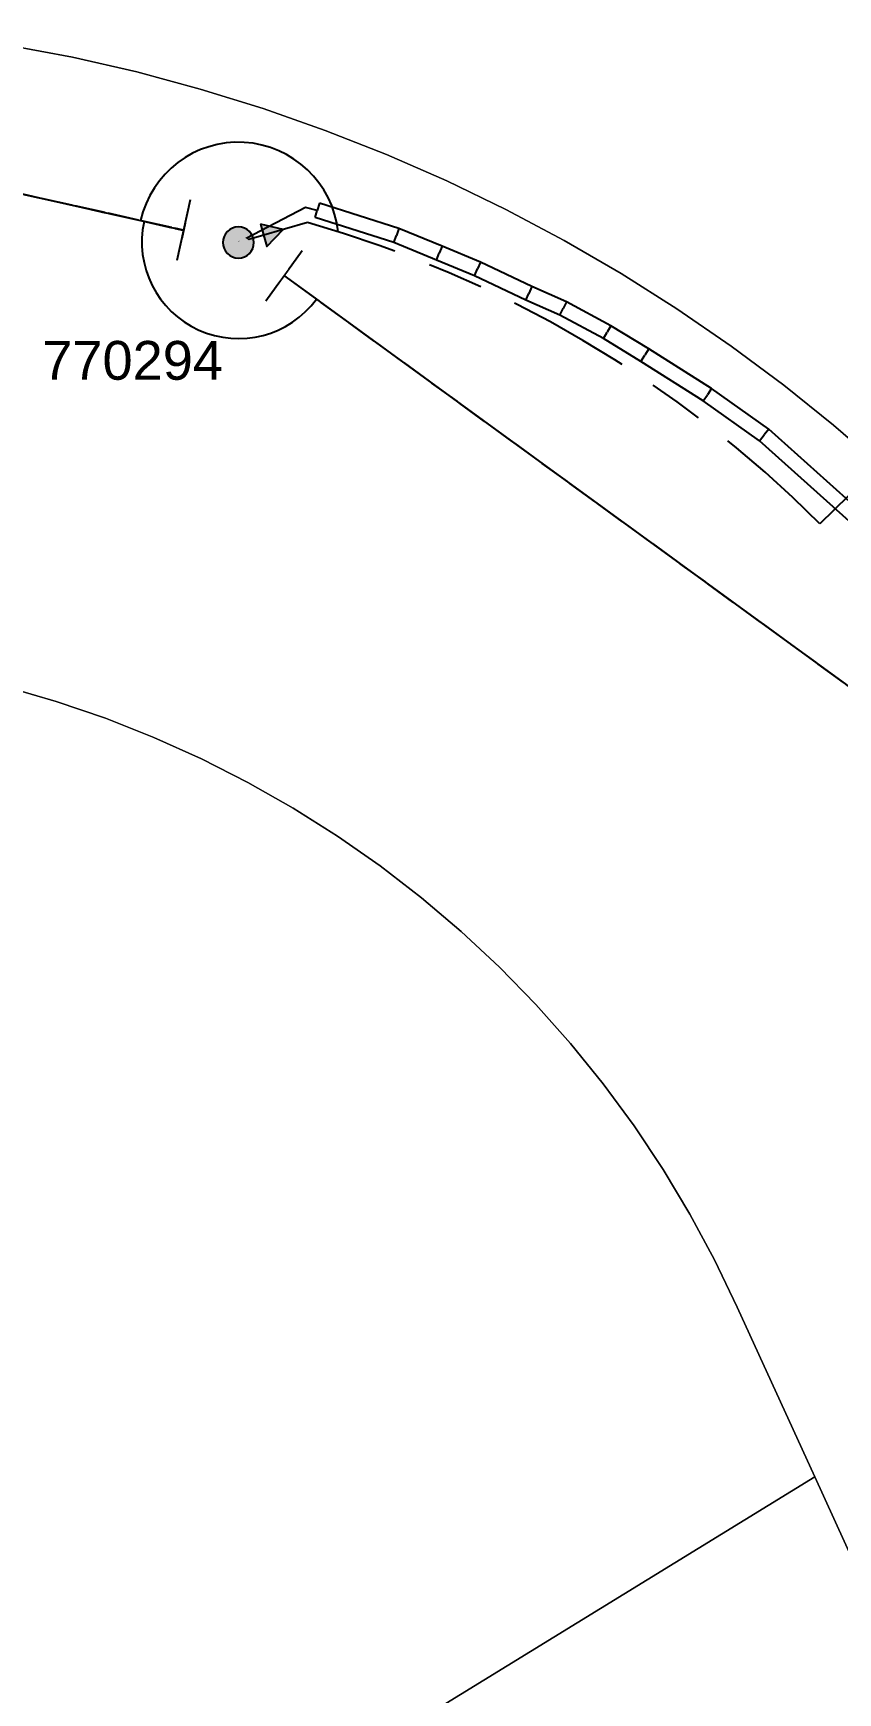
# Model space of a CAD drawing. Header units: metres. Extents: x 296686 to 300227, y 6172173 to 6175501.
# Drawn here: x 297025.4 to 297051.3, y 6174914.1 to 6174967.6 of the extents above; entities that cross this region are included whole.
import ezdxf
from ezdxf.enums import TextEntityAlignment as Align

# ---------------------------------------------------------------- set-up
doc = ezdxf.new("R2010")
doc.units = ezdxf.units.M
doc.linetypes.add('Cable Exist OH', pattern=[1, 1, 0])
doc.linetypes.add('Cable Exist UG', pattern=[8.2, 4, -1.2, 1.8, -1.2])
doc.layers.get('0').update_dxf_attribs({"color": 6})
for name, color, linetype in [('_USER 02 POLENUMEXT', 7, 'Continuous'), ('Equip_LV_NEW', 2, 'Continuous'), ('Equip_SP_HV_NEW', 2, 'Continuous'), ('Mains_HV_MOD', 3, 'Continuous'), ('Mains_LV_MOD', 3, 'Continuous'), ('Mains_SL_MOD', 3, 'Continuous'), ('OH_Details_SP_MISC', 7, 'Continuous'), ('SupportsOH_SP_TR_HV_LV_SL_MOD', 3, 'Continuous'), ('UG_Details_SP_MISC', 7, 'Continuous')]:
    doc.layers.add(name, color=color, linetype=linetype)
doc.layers.add('Cadastre Land Parcels_SP_EXT', color=9, linetype='Continuous', lineweight=5)
doc.layers.add('Cadastre Roads_SP_EXT', color=9, linetype='Continuous', lineweight=5)
doc.styles.add('POLE_LABEL', font='arial.ttf')
doc.styles.get("Standard").update_dxf_attribs({"font": 'arial.ttf'})
doc.linetypes.add('Cable New UG', pattern='A,7,-0.25,["x",Standard,S=2,R=0,X=0.2,Y=-0.8],-2.1', length=9.35)

# ---------------------------------------------------------------- blocks, each defined once
blk = doc.blocks.new('POLE_EXT')
blk.add_hatch(color=256).paths.add_polyline_path([(-1, 0, 1), (1, 0, 1)])
blk.add_lwpolyline([(-1, 0, 1), (1, 0, 1)], format="xyb", close=True)
for tag, height, flags, p in [('pNumber', 2.5, 8, (-17.84, 2.07)), ('OWNED_BY', 0.2, 9, (1.35, -0.4)), ('SPECIAL_USE', 0.2, 9, (1.35, -0.8)), ('STATE', 0.2, 9, (1.35, -1)), ('PARENT', 0.2, 9, (1.35, -0.6)), ('cLV', 0.2, 9, (1.35, -1.4)), ('hDepth', 0.2, 9, (1.35, -1.6)), ('hDia', 0.2, 9, (1.35, -1.8)), ('cHV', 0.2, 9, (1.35, -2)), ('USAGE', 0.2, 9, (1.35, -1.2)), ('LBRACKET', 0.2, 9, (1.35, -2.2)), ('LExisting', 0.2, 9, (1.35, -2.4)), ('LANTNUMBER', 0.2, 9, (1.35, -2.6)), ('LOther', 0.2, 9, (1.35, -2.8)), ('LRemove', 0.2, 9, (1.35, -3)), ('LEGEND', 0.2, 9, (1.35, -3.2)), ('cLinedev', 0.2, 9, (1.35, -3.4)), ('pExisting', 0.2, 9, (1.35, -3.8)), ('LOCATION', 0.2, 9, (1.35, -3.6)), ('PFNUMBER', 0.2, 9, (1.35, -4)), ('NEWPFNUMBER', 0.2, 9, (1.35, -4.2)), ('pFooting', 0.2, 9, (1.35, -4.4)), ('pNew', 0.2, 9, (1.35, -4.6)), ('pRelocate', 0.2, 9, (1.35, -5)), ('pRemove', 0.2, 9, (1.35, -5.2)), ('pReplace', 0.2, 9, (1.35, -5.4)), ('pStay', 0.2, 9, (1.35, -5.6)), ('pType', 0.2, 9, (1.35, -5.8)), ('cspan', 0.2, 9, (1.35, -6)), ('STREETNAME', 0.2, 9, (1.35, -6.2)), ('SUBURB', 0.2, 9, (1.35, -6.4)), ('OPERATED_BY', 0.2, 9, (1.36, -7.01)), ('NOTES', 0.2, 9, (1.35, -6.6)), ('MAINTAINED_BY', 0.2, 9, (1.36, -6.81))]:
    blk.add_attdef(tag, text='', height=height, dxfattribs=dict(flags=flags)).set_placement(p, align=Align.MIDDLE_LEFT)
at = {"style": 'POLE_LABEL', "flags": 9}
for tag, p in [('STRUCTURE_PLANT_NUMBER', (1.35, 0.03)), ('STREET_CODE', (1.35, -0.2))]:
    blk.add_attdef(tag, text='', height=0.2, dxfattribs=at).set_placement(p, align=Align.MIDDLE_LEFT)
at = {"flags": 1}
blk.add_attdef('Z', (1.35, -7.33), '', height=0.2, dxfattribs=at)
at = {"layer": '_USER 02 POLENUMEXT', "style": 'POLE_LABEL', "flags": 8}
blk.add_attdef('ASSET_NUM', text='', height=2.5, dxfattribs=at).set_placement((2, 2), align=Align.MIDDLE_LEFT)
blk = doc.blocks.new('HV_End Shackle_NEW')
for tag, flags, p in [('CONNECTOR_TYPE', 9, (1.5, 0)), ('OPERATING_VOLTAGE', 9, (1.5, -0.6)), ('CONSTRUCTED_VOLTAGE', 9, (1.5, -0.2)), ('NO_PHASES', 9, (1.5, -0.4)), ('ORIENTATION', 9, (1.5, -0.8)), ('OWNED_BY', 9, (1.5, -1)), ('OPERATED_BY', 9, (1.5, -1.2)), ('STATE', 9, (1.5, -1.6)), ('MAINTAINED_BY', 9, (1.5, -1.4)), ('Z', 1, (1.5, -2.2)), ('USAGE', 9, (1.5, -1.8)), ('NOTES', 9, (1.5, -2))]:
    blk.add_attdef(tag, text='', height=0.2, dxfattribs=dict(flags=flags)).set_placement(p, align=Align.MIDDLE_LEFT)
blk.add_wipeout([(-0.253, 0), (-0.253, 1.815), (0.253, 1.815), (0.253, 0)])
blk.add_line((1, 1.815), (-1, 1.815))
blk = doc.blocks.new('UGOH_NEW')
blk.add_hatch(color=256).paths.add_polyline_path([(-0.75, 1.7), (0.75, 1.7), (0, 3)])
blk.add_lwpolyline([(-0.75, 1.7), (0.75, 1.7), (0, 3)], close=True)
for tag, flags, p in [('CONSTRUCTED_VOLTAGE', 9, (1.5, 0)), ('OPERATING_VOLTAGE', 9, (1.5, -0.2)), ('ORIENTATION', 9, (1.5, -0.4)), ('STATE', 9, (1.5, -0.6)), ('OWNED_BY', 9, (1.5, -1)), ('USAGE', 9, (1.5, -0.8)), ('ACTUAL_STATUS', 9, (1.5, -1.6)), ('OPERATED_BY', 9, (1.5, -1.2)), ('TYPE', 1, (1.5, -2)), ('MAINTAINED_BY', 9, (1.5, -1.4)), ('NUMBER_OF_PHASES', 9, (1.5, -1.8))]:
    blk.add_attdef(tag, text='', height=0.2, dxfattribs=dict(flags=flags)).set_placement(p, align=Align.MIDDLE_LEFT)
blk = doc.blocks.new('LV_End Shackle_NEW')
for tag, flags, p in [('CONNECTOR_TYPE', 9, (1.5, 0)), ('OPERATING_VOLTAGE', 9, (1.5, -0.6)), ('CONSTRUCTED_VOLTAGE', 9, (1.5, -0.2)), ('NO_PHASES', 9, (1.5, -0.4)), ('ORIENTATION', 9, (1.5, -0.8)), ('OWNED_BY', 9, (1.5, -1)), ('OPERATED_BY', 9, (1.5, -1.2)), ('STATE', 9, (1.5, -1.6)), ('MAINTAINED_BY', 9, (1.5, -1.4)), ('Z', 1, (1.5, -2.2)), ('USAGE', 9, (1.5, -1.8)), ('NOTES', 9, (1.5, -2))]:
    blk.add_attdef(tag, text='', height=0.2, dxfattribs=dict(flags=flags)).set_placement(p, align=Align.MIDDLE_LEFT)
blk.add_wipeout([(-0.253, 0), (-0.253, 1.815), (0.253, 1.815), (0.253, 0)])
blk.add_line((1, 1.815), (-1, 1.815))

msp = doc.modelspace()

# ---------------------------------------------------------------- linework, layer by layer
at = {"layer": 'Cadastre Land Parcels_SP_EXT', "linetype": 'Continuous'}
for points in [[(297024.571, 6174967.252), (297026.656, 6174966.856), (297028.724, 6174966.383), (297030.773, 6174965.832), (297032.8, 6174965.204), (297034.802, 6174964.5), (297036.775, 6174963.722), (297038.719, 6174962.871), (297040.628, 6174961.946), (297042.503, 6174960.949), (297044.338, 6174959.884), (297046.132, 6174958.751), (297047.881, 6174957.551), (297049.587, 6174956.287), (297051.19, 6174955.002), (297052.745, 6174953.659)], [(297019.318, 6174901.896), (297050.578, 6174921.099), (297050.578, 6174921.099), (297048.077, 6174926.574), (297047.351, 6174928.09), (297046.555, 6174929.569), (297045.69, 6174931.012), (297044.759, 6174932.411), (297043.763, 6174933.766), (297042.706, 6174935.073), (297041.589, 6174936.328), (297040.414, 6174937.53), (297039.185, 6174938.677), (297037.903, 6174939.764), (297036.571, 6174940.79), (297035.195, 6174941.754), (297033.772, 6174942.652), (297032.312, 6174943.481), (297030.812, 6174944.244), (297029.28, 6174944.935), (297027.717, 6174945.553), (297026.127, 6174946.097), (297024.513, 6174946.567)]]:
    msp.add_lwpolyline(points, dxfattribs=at)
msp.add_lwpolyline([(297061.465, 6174897.228), (297050.578, 6174921.099), (297019.318, 6174901.896), (296996.003, 6174887.578), (296991.358, 6174884.752), (297004.943, 6174862.595), (297061.465, 6174897.228)], close=True, dxfattribs=at)
at = {"layer": 'Cadastre Roads_SP_EXT', "linetype": 'Continuous'}
for points in [[(297052.745, 6174953.659), (297051.19, 6174955.002), (297049.587, 6174956.287), (297047.881, 6174957.551), (297046.132, 6174958.751), (297044.338, 6174959.884), (297042.503, 6174960.949), (297040.628, 6174961.946), (297038.719, 6174962.871), (297036.775, 6174963.722), (297034.802, 6174964.5), (297032.8, 6174965.204), (297030.773, 6174965.832), (297028.724, 6174966.383), (297026.656, 6174966.856), (297024.571, 6174967.252)], [(297024.513, 6174946.567), (297026.127, 6174946.097), (297027.717, 6174945.553), (297029.28, 6174944.935), (297030.812, 6174944.244), (297032.312, 6174943.481), (297033.772, 6174942.652), (297035.195, 6174941.754), (297036.571, 6174940.79), (297037.903, 6174939.764), (297039.185, 6174938.677), (297040.414, 6174937.53), (297041.589, 6174936.328), (297042.706, 6174935.073), (297043.763, 6174933.766), (297044.759, 6174932.411), (297045.69, 6174931.012), (297046.555, 6174929.569), (297047.351, 6174928.09), (297048.077, 6174926.574), (297050.578, 6174921.099), (297061.465, 6174897.228), (297072.234, 6174873.604)]]:
    msp.add_lwpolyline(points, dxfattribs=at)
at = {"layer": 'Mains_HV_MOD', "linetype": 'Cable Exist UG'}
msp.add_lwpolyline([(297064.716, 6174986.185), (297060.167, 6174981.845), (297064.774, 6174976.052), (297060.422, 6174968.412), (297057.945, 6174962.944), (297055.375, 6174956.354), (297050.748, 6174951.821, 0.128027), (297034.228, 6174961.53), (297032.004, 6174960.887)], format="xyb", dxfattribs=at)
at = {"layer": 'Mains_HV_MOD', "linetype": 'Cable Exist OH'}
msp.add_lwpolyline([(297032.004, 6174960.887), (297018.162, 6174963.99)], dxfattribs=at)
at = {"layer": 'Mains_LV_MOD', "linetype": 'Cable Exist OH'}
for points in [[(297018.162, 6174963.99), (297032.004, 6174960.887)], [(297032.004, 6174960.887), (297055.785, 6174943.586)]]:
    msp.add_lwpolyline(points, dxfattribs=at)
at = {"layer": 'Mains_SL_MOD', "linetype": 'Cable Exist OH'}
msp.add_lwpolyline([(297018.162, 6174963.99), (297032.004, 6174960.887), (297055.785, 6174943.586)], dxfattribs=at)
at = {"layer": 'OH_Details_SP_MISC', "color": 7, "linetype": 'Continuous', "flags": 128}
for points in [[(297018.162, 6174963.996), (297032.004, 6174960.887)], [(297032.004, 6174960.887), (297055.785, 6174943.586)]]:
    msp.add_lwpolyline(points, dxfattribs=at)
at = {"layer": 'UG_Details_SP_MISC'}
for p, q in [((297034.473, 6174961.694), (297034.545, 6174961.923)), ((297034.618, 6174962.152), (297034.545, 6174961.923)), ((297037.177, 6174961.342), (297034.618, 6174962.152)), ((297037.012, 6174960.891), (297034.473, 6174961.694)), ((297037.177, 6174961.342), (297037.095, 6174961.116)), ((297038.567, 6174960.765), (297037.177, 6174961.342)), ((297037.012, 6174960.891), (297037.095, 6174961.116)), ((297038.383, 6174960.321), (297037.012, 6174960.891)), ((297038.567, 6174960.765), (297038.475, 6174960.543)), ((297039.805, 6174960.253), (297038.567, 6174960.765)), ((297038.383, 6174960.321), (297038.475, 6174960.543)), ((297039.61, 6174959.814), (297038.383, 6174960.321)), ((297039.805, 6174960.253), (297039.707, 6174960.034)), ((297041.464, 6174959.467), (297039.805, 6174960.253)), ((297039.61, 6174959.814), (297039.707, 6174960.034)), ((297041.264, 6174959.03), (297039.61, 6174959.814)), ((297041.264, 6174959.03), (297041.364, 6174959.248)), ((297042.363, 6174958.544), (297041.264, 6174959.03)), ((297041.464, 6174959.467), (297041.364, 6174959.248)), ((297042.574, 6174958.976), (297041.464, 6174959.467)), ((297042.363, 6174958.544), (297042.469, 6174958.76)), ((297043.772, 6174957.788), (297042.363, 6174958.544)), ((297042.574, 6174958.976), (297042.469, 6174958.76)), ((297044.012, 6174958.204), (297042.574, 6174958.976)), ((297043.772, 6174957.788), (297043.892, 6174957.996)), ((297044.012, 6174958.204), (297043.892, 6174957.996)), ((297045.229, 6174957.457), (297044.012, 6174958.204)), ((297044.976, 6174957.049), (297043.772, 6174957.788)), ((297045.229, 6174957.457), (297045.103, 6174957.253)), ((297047.254, 6174956.179), (297045.229, 6174957.457)), ((297044.976, 6174957.049), (297045.103, 6174957.253)), ((297046.987, 6174955.78), (297044.976, 6174957.049)), ((297046.987, 6174955.78), (297047.121, 6174955.979)), ((297047.254, 6174956.179), (297047.121, 6174955.979)), ((297049.097, 6174954.872), (297047.254, 6174956.179)), ((297048.797, 6174954.496), (297046.987, 6174955.78)), ((297049.097, 6174954.872), (297048.947, 6174954.684)), ((297052.634, 6174951.7), (297049.097, 6174954.872)), ((297048.797, 6174954.496), (297048.947, 6174954.684)), ((297052.313, 6174951.343), (297048.797, 6174954.496))]:
    msp.add_line(p, q, dxfattribs=at)
at = {"layer": 'UG_Details_SP_MISC', "color": 7, "linetype": 'Cable Exist UG', "flags": 128}
msp.add_lwpolyline([(297034.545, 6174961.923), (297034.168, 6174962.013), (297032.004, 6174960.887)], dxfattribs=at)

# ---------------------------------------------------------------- block references
at = {"layer": 'Equip_SP_HV_NEW', "xscale": 0.5, "yscale": 0.5, "zscale": 0.5, "rotation": 286.1083910948244}
msp.add_blockref('UGOH_NEW', (297032.004, 6174960.887), dxfattribs=at)

# ---------------------------------------------------------------- next in the draw order: block references
at = {"layer": 'Equip_SP_HV_NEW', "linetype": 'Cable New UG', "lineweight": 0, "rotation": 77.3660246884849}
msp.add_blockref('HV_End Shackle_NEW', (297032.004, 6174960.887), dxfattribs=at)

# ---------------------------------------------------------------- next in the draw order: linework, layer by layer
at = {"layer": 'Mains_HV_MOD'}
msp.add_arc((297032.004, 6174960.887), 3.232, 6.1596, 167.366, dxfattribs=at)

# ---------------------------------------------------------------- next in the draw order: block references
at = {"layer": 'Equip_LV_NEW', "rotation": 233.9637155331419}
msp.add_blockref('LV_End Shackle_NEW', (297032.004, 6174960.887), dxfattribs=at)

# ---------------------------------------------------------------- next in the draw order: block references
at = {"layer": 'Equip_LV_NEW', "rotation": 77.36609839031597}
msp.add_blockref('LV_End Shackle_NEW', (297032.004, 6174960.887), dxfattribs=at)

# ---------------------------------------------------------------- next in the draw order: linework, layer by layer
at = {"layer": 'Mains_LV_MOD'}
msp.add_arc((297032.008, 6174960.907), 3.117, 167.732, 323.6279, dxfattribs=at)

# ---------------------------------------------------------------- next in the draw order: block references
at = {"layer": 'SupportsOH_SP_TR_HV_LV_SL_MOD'}
ref = msp.add_blockref('POLE_EXT', (297032.004, 6174960.887), dxfattribs=dict(at, xscale=0.5, yscale=0.5, zscale=0.5))
ref.add_attrib('ASSET_NUM', '770294', dxfattribs={"layer": '_USER 02 POLENUMEXT', "height": 1.25, "style": 'POLE_LABEL'}).set_placement((297025.681, 6174957.089), align=Align.MIDDLE_LEFT)

doc.saveas('drawing.dxf')
